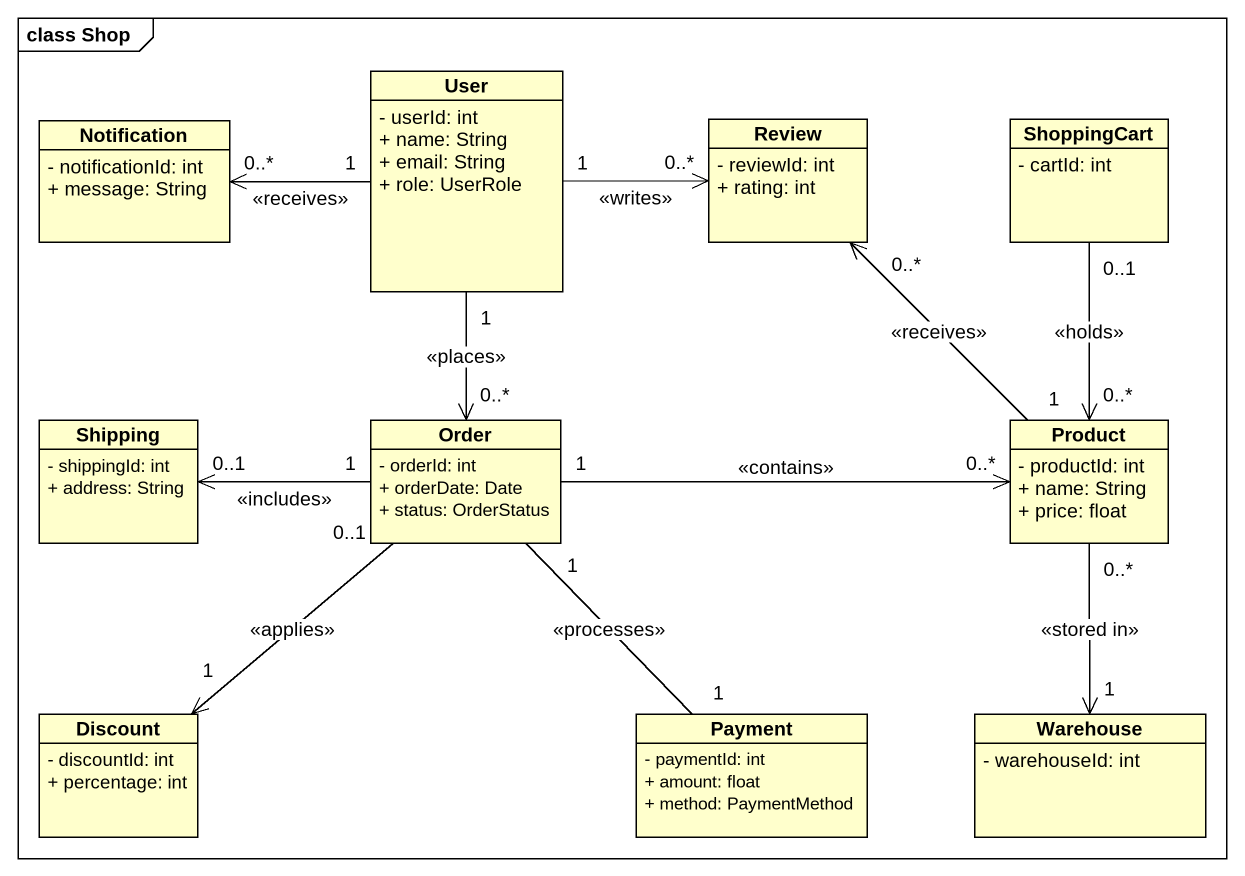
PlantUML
@startuml
mainframe class Shop
hide circle
hide empty members
skinparam classAttributeIconSize 0
class User {
  - userId: int
  + name: String
  + email: String
  + role: UserRole
}
class Review {
  - reviewId: int
  + rating: int
}
class ShoppingCart {
  - cartId: int
}
class Notification {
  - notificationId: int
  + message: String
}
class Shipping {
  - shippingId: int
  + address: String
}
class Order {
  - orderId: int
  + orderDate: Date
  + status: OrderStatus
}
class Product {
  - productId: int
  + name: String
  + price: float
}
class Discount {
  - discountId: int
  + percentage: int
}
class Payment {
  - paymentId: int
  + amount: float
  + method: PaymentMethod
}
class Warehouse {
  - warehouseId: int
}
User "1" -left-> "0..*" Notification : <<receives>>
Review "0..*" <-left- "1" User : <<writes>>
Review "0..*" <-- "1" Product : <<receives>>
ShoppingCart "0..1" --> "0..*" Product : <<holds>>
Order "0..*" <-up- "1" User : <<places>>
Order "1" -left-> "0..1" Shipping : <<includes>>
Order "1" -right-> "0..*" Product : <<contains>>
Order "0..1" --> "1" Discount : <<applies>>
Order "1" -- "1" Payment : <<processes>>
Warehouse "1" <-up- "0..*" Product : <<stored in>>
@enduml
